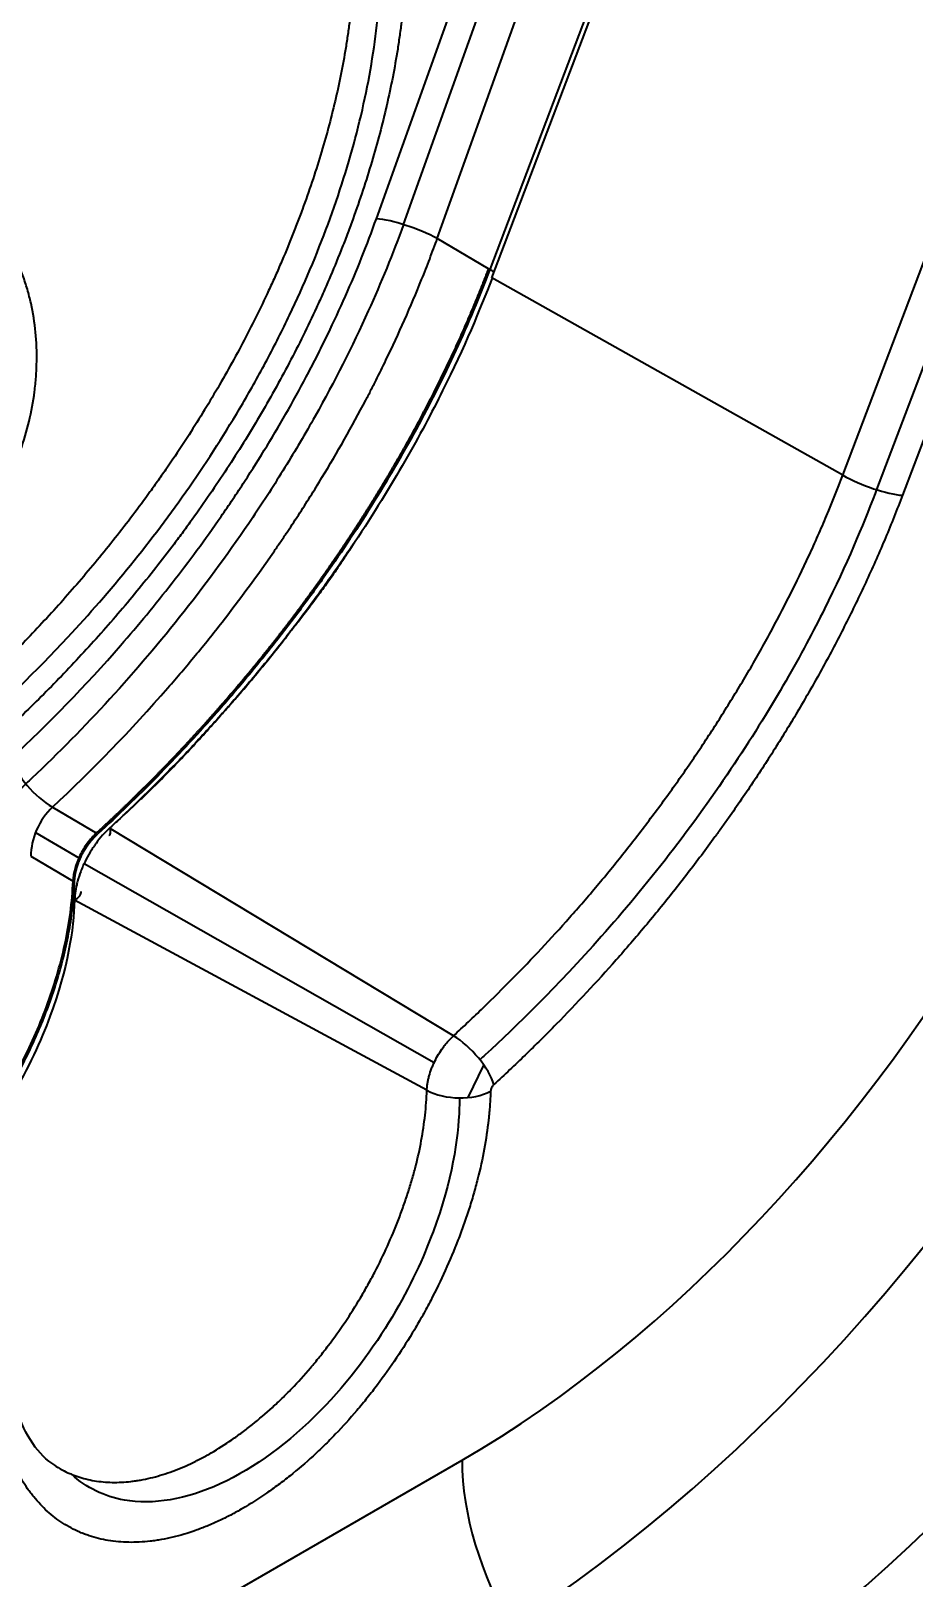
# Model space of a CAD drawing. Header units: millimetres. Extents: x 83 to 1196, y -164 to 735.
# Drawn here: x 1102.51 to 1121.74, y 12.49 to 46.19 of the extents above; entities that cross this region are included whole.
import ezdxf

# ---------------------------------------------------------------- set-up
doc = ezdxf.new("R2010")
doc.units = ezdxf.units.MM
doc.layers.add('1', color=7, linetype='Continuous', true_color=0xffffff)

msp = doc.modelspace()

# ---------------------------------------------------------------- linework, layer by layer
at = {"layer": '1', "color": 7, "linetype": 'Continuous', "lineweight": 35}
for p, q in [((1111.361, 41.672), (1115.303, 52.687)), ((1110.623, 41.974), (1114.228, 52.046)), ((1116.626, 51.86), (1112.504, 40.995)), ((1112.552, 40.811), (1116.673, 51.676)), ((1110.035, 42.102), (1113.201, 50.948)), ((1120.192, 36.514), (1124.314, 47.38)), ((1125.047, 47.062), (1120.927, 36.201)), ((1125.608, 46.931), (1121.491, 36.077)), ((1112.474, 41.014), (1111.361, 41.672)), ((1112.504, 40.995), (1112.473, 41.014)), ((1120.192, 36.514), (1112.552, 40.811)), ((1102.978, 29.285), (1103.952, 28.709)), ((1102.613, 28.735), (1103.555, 28.178)), ((1111.713, 24.304), (1104.225, 28.829)), ((1102.511, 28.215), (1103.427, 27.672)), ((1103.67, 28.059), (1111.293, 23.72)), ((1103.427, 27.672), (1103.46, 27.652)), ((1111.134, 23.116), (1103.461, 27.261)), ((1112.03, 22.958), (1112.377, 23.664)), ((1082.343, -2.004), (1111.9, 15.06))]:
    msp.add_line(p, q, dxfattribs=at)
for centre, major_axis, ratio, start_param, end_param in [((1111.762, 34.386), (14.514, 25.111), 0.577596, 3.928771, 5.496875), ((1115.64, 32.245), (14.419, 25.164), 0.572533, 3.925501, 5.495871), ((1111.893, 34.408), (11.861, 20.522), 0.577596, 3.927739, 5.498109), ((1110.745, 41.713), (-0.946, 0.339), 0.208013, 4.080761, 5.632778), ((1120.784, 36.485), (0.935, -0.355), 0.221147, 4.113747, 5.649637), ((1102.786, 29.952), (-0.684, 0.736), 0.395243, 0.700715, 2.234674), ((1103.223, 28.587), (0.45, 0.901), 0.613214, 1.033718, 2.274726), ((1111.887, 23.65), (0.676, -0.737), 0.391053, 0.678086, 2.213976), ((1111.815, 23.502), (0.999, -0.037), 0.551335, 3.982997, 5.518886), ((1115.647, 12.896), (2.65, -4.59), 0.57735, 3.926991, 5.48557)]:
    msp.add_ellipse(centre, major_axis=major_axis, ratio=ratio, start_param=start_param, end_param=end_param, dxfattribs=at)
for points, knots in [([(1109.557, 48.083), (1109.558, 47.721), (1109.542, 47.352), (1109.494, 46.788), (1109.475, 46.598), (1109.439, 46.311), (1109.426, 46.215), (1109.398, 46.022), (1109.383, 45.925), (1109.304, 45.441), (1109.226, 45.052), (1109.043, 44.272), (1108.832, 43.49), (1108.568, 42.702), (1108.386, 42.209), (1108.349, 42.11), (1108.274, 41.912), (1108.235, 41.813), (1108.117, 41.517), (1108.035, 41.32), (1107.908, 41.026), (1107.865, 40.928), (1107.777, 40.732), (1107.733, 40.634), (1107.598, 40.343), (1107.505, 40.15), (1107.221, 39.576), (1107.022, 39.2), (1106.607, 38.458), (1106.391, 38.093), (1105.943, 37.373), (1105.71, 37.019), (1105.409, 36.583), (1105.319, 36.452), (1105.226, 36.323), (1105.165, 36.236), (1105.134, 36.193), (1104.979, 35.979), (1104.854, 35.809), (1104.474, 35.308), (1104.217, 34.982), (1103.694, 34.348), (1103.428, 34.039), (1102.889, 33.437), (1102.615, 33.143), (1102.061, 32.571), (1101.499, 32.013), (1100.922, 31.484), (1100.63, 31.227)], [0, 0, 0, 0, 0.0625, 0.0625, 0.09375, 0.09375, 0.109375, 0.109375, 0.125, 0.125, 0.1875, 0.1875, 0.25, 0.3125, 0.3125, 0.328125, 0.328125, 0.34375, 0.34375, 0.375, 0.375, 0.390625, 0.390625, 0.40625, 0.40625, 0.4375, 0.4375, 0.5, 0.5, 0.5625, 0.5625, 0.625, 0.625, 0.640625, 0.648437, 0.648437, 0.65625, 0.65625, 0.6875, 0.6875, 0.75, 0.75, 0.8125, 0.8125, 0.875, 0.875, 0.9375, 1, 1, 1, 1]), ([(1101.171, 30.898), (1101.906, 31.546), (1102.622, 32.242), (1103.779, 33.486), (1104.233, 34.006), (1105.118, 35.098), (1105.552, 35.674), (1106.371, 36.852), (1106.759, 37.457), (1107.306, 38.391), (1107.483, 38.707), (1107.823, 39.348), (1107.988, 39.675), (1108.458, 40.661), (1108.736, 41.321), (1109.225, 42.645), (1109.434, 43.309), (1109.693, 44.309), (1109.77, 44.645), (1109.901, 45.308), (1109.956, 45.635), (1110.086, 46.602), (1110.129, 47.227), (1110.124, 47.873), (1110.124, 47.916), (1110.123, 47.958)], [0, 0, 0, 0, 0.156801, 0.156801, 0.261284, 0.261284, 0.365768, 0.365768, 0.470251, 0.470251, 0.522492, 0.522492, 0.574734, 0.574734, 0.679217, 0.679217, 0.7837, 0.7837, 0.835942, 0.835942, 0.888183, 0.888183, 0.992666, 0.992666, 1, 1, 1, 1]), ([(1110.686, 48.087), (1110.686, 47.707), (1110.669, 47.32), (1110.619, 46.729), (1110.598, 46.53), (1110.56, 46.229), (1110.547, 46.128), (1110.525, 45.976), (1110.517, 45.925), (1110.502, 45.824), (1110.494, 45.773), (1110.419, 45.316), (1110.337, 44.908), (1110.146, 44.089), (1109.925, 43.268), (1109.649, 42.442), (1109.46, 41.923), (1109.421, 41.82), (1109.342, 41.612), (1109.302, 41.508), (1109.178, 41.197), (1109.093, 40.99), (1108.96, 40.681), (1108.893, 40.527), (1108.824, 40.373), (1108.777, 40.27), (1108.754, 40.219), (1108.636, 39.963), (1108.539, 39.76), (1108.242, 39.156), (1108.033, 38.76), (1107.599, 37.98), (1107.373, 37.595), (1106.903, 36.838), (1106.659, 36.466), (1106.281, 35.915), (1106.153, 35.732), (1105.991, 35.506), (1105.958, 35.461), (1105.893, 35.371), (1105.794, 35.237), (1105.695, 35.104), (1105.364, 34.663), (1105.093, 34.32), (1104.544, 33.652), (1104.265, 33.327), (1103.698, 32.693), (1103.411, 32.384), (1102.829, 31.782), (1102.238, 31.195), (1101.632, 30.639), (1101.325, 30.368)], [0, 0, 0, 0, 0.0625, 0.0625, 0.09375, 0.09375, 0.109375, 0.109375, 0.117187, 0.117187, 0.125, 0.125, 0.1875, 0.1875, 0.25, 0.3125, 0.3125, 0.328125, 0.328125, 0.34375, 0.34375, 0.375, 0.375, 0.390625, 0.398437, 0.398437, 0.40625, 0.40625, 0.4375, 0.4375, 0.5, 0.5, 0.5625, 0.5625, 0.625, 0.625, 0.65625, 0.65625, 0.664062, 0.664062, 0.671875, 0.6875, 0.6875, 0.75, 0.75, 0.8125, 0.8125, 0.875, 0.875, 0.9375, 1, 1, 1, 1]), ([(1099.719, 33.967), (1099.924, 34.088), (1100.119, 34.218), (1100.49, 34.499), (1100.666, 34.65), (1100.874, 34.851), (1100.916, 34.892), (1100.996, 34.975), (1101.115, 35.1), (1101.227, 35.229), (1101.441, 35.492), (1101.573, 35.673), (1101.813, 36.049), (1101.922, 36.242), (1102.07, 36.542), (1102.116, 36.644), (1102.182, 36.798), (1102.203, 36.85), (1102.243, 36.953), (1102.263, 37.005), (1102.356, 37.266), (1102.419, 37.476), (1102.521, 37.901), (1102.561, 38.116), (1102.602, 38.44), (1102.613, 38.549), (1102.625, 38.712), (1102.629, 38.767), (1102.634, 38.876), (1102.635, 38.93), (1102.64, 39.201), (1102.632, 39.415), (1102.591, 39.84), (1102.558, 40.05), (1102.489, 40.36), (1102.463, 40.463), (1102.418, 40.615), (1102.402, 40.666), (1102.369, 40.766), (1102.352, 40.816), (1102.261, 41.061), (1102.175, 41.249), (1102.025, 41.515), (1101.971, 41.602), (1101.856, 41.769), (1101.795, 41.85), (1101.713, 41.948), (1101.697, 41.967), (1101.663, 42.005), (1101.612, 42.061), (1101.559, 42.115), (1101.451, 42.22), (1101.301, 42.351), (1101.138, 42.464), (1101.011, 42.541), (1100.967, 42.566), (1100.879, 42.613), (1100.834, 42.636), (1100.608, 42.74), (1100.42, 42.802), (1100.126, 42.866), (1100.026, 42.883), (1099.899, 42.898), (1099.873, 42.9), (1099.822, 42.905), (1099.745, 42.911), (1099.667, 42.915), (1099.409, 42.921), (1099.201, 42.908), (1098.885, 42.867), (1098.779, 42.849), (1098.619, 42.818), (1098.565, 42.806), (1098.458, 42.782), (1098.405, 42.769), (1098.138, 42.7), (1097.927, 42.633), (1097.506, 42.478), (1097.297, 42.391), (1096.881, 42.199), (1096.673, 42.094), (1096.414, 41.951), (1096.362, 41.922), (1096.26, 41.863), (1096.106, 41.774), (1095.955, 41.681), (1095.656, 41.491), (1095.459, 41.358), (1095.074, 41.079), (1094.885, 40.934), (1094.653, 40.744), (1094.607, 40.706), (1094.516, 40.629), (1094.381, 40.513), (1094.249, 40.394), (1093.991, 40.155), (1093.826, 39.992), (1093.59, 39.74), (1093.513, 39.655), (1093.4, 39.526), (1093.363, 39.483), (1093.29, 39.396), (1093.254, 39.352), (1093.078, 39.134), (1092.947, 38.958), (1092.709, 38.602), (1092.6, 38.422), (1092.479, 38.195), (1092.456, 38.15), (1092.411, 38.059), (1092.389, 38.013), (1092.326, 37.876), (1092.287, 37.784), (1092.252, 37.693)], [0, 0, 0, 0, 0.03125, 0.03125, 0.0625, 0.0625, 0.070312, 0.070312, 0.078125, 0.09375, 0.09375, 0.125, 0.125, 0.15625, 0.15625, 0.171875, 0.171875, 0.179687, 0.179687, 0.1875, 0.1875, 0.21875, 0.21875, 0.25, 0.25, 0.265625, 0.265625, 0.273437, 0.273437, 0.28125, 0.28125, 0.3125, 0.3125, 0.34375, 0.34375, 0.359375, 0.359375, 0.367187, 0.367187, 0.375, 0.375, 0.40625, 0.40625, 0.421875, 0.421875, 0.4375, 0.4375, 0.441406, 0.441406, 0.445312, 0.453125, 0.453125, 0.46875, 0.484375, 0.484375, 0.492187, 0.492187, 0.5, 0.5, 0.53125, 0.53125, 0.546875, 0.546875, 0.550781, 0.550781, 0.554687, 0.5625, 0.5625, 0.59375, 0.59375, 0.609375, 0.609375, 0.617187, 0.617187, 0.625, 0.625, 0.65625, 0.65625, 0.6875, 0.6875, 0.71875, 0.71875, 0.726562, 0.726562, 0.734375, 0.75, 0.75, 0.78125, 0.78125, 0.8125, 0.8125, 0.820312, 0.820312, 0.828125, 0.84375, 0.84375, 0.875, 0.875, 0.890625, 0.890625, 0.898437, 0.898437, 0.90625, 0.90625, 0.9375, 0.9375, 0.96875, 0.96875, 0.976562, 0.976562, 0.984375, 0.984375, 1, 1, 1, 1]), ([(1102.076, 30.34), (1102.904, 31.109), (1103.7, 31.93), (1104.656, 33.027), (1104.845, 33.25), (1105.218, 33.703), (1105.403, 33.933), (1105.951, 34.635), (1106.307, 35.118), (1106.696, 35.681), (1106.74, 35.744), (1106.826, 35.87), (1106.868, 35.933), (1106.996, 36.123), (1107.08, 36.251), (1107.331, 36.635), (1107.494, 36.894), (1107.971, 37.679), (1108.274, 38.213), (1108.632, 38.894), (1108.702, 39.032), (1108.841, 39.306), (1108.909, 39.444), (1109.109, 39.858), (1109.365, 40.412), (1109.719, 41.252), (1109.933, 41.818), (1110.035, 42.102)], [0, 0, 0, 0, 0.25, 0.25, 0.3125, 0.3125, 0.375, 0.375, 0.5, 0.5, 0.515625, 0.515625, 0.53125, 0.53125, 0.5625, 0.5625, 0.625, 0.625, 0.75, 0.75, 0.78125, 0.78125, 0.8125, 0.8125, 0.875, 0.9375, 1, 1, 1, 1]), ([(1110.623, 41.974), (1110.393, 41.339), (1110.137, 40.712), (1109.508, 39.316), (1109.121, 38.551), (1108.488, 37.422), (1108.267, 37.047), (1107.814, 36.312), (1107.581, 35.951), (1106.866, 34.887), (1106.367, 34.204), (1105.327, 32.885), (1104.783, 32.246), (1103.674, 31.034), (1103.108, 30.46), (1102.455, 29.841), (1102.377, 29.768), (1102.299, 29.695)], [0, 0, 0, 0, 0.134389, 0.134389, 0.302957, 0.302957, 0.387241, 0.387241, 0.471525, 0.471525, 0.640093, 0.640093, 0.80866, 0.80866, 0.977228, 0.977228, 1, 1, 1, 1]), ([(1102.978, 29.285), (1103.85, 30.094), (1104.689, 30.958), (1105.695, 32.114), (1105.893, 32.349), (1106.287, 32.826), (1106.481, 33.069), (1107.058, 33.808), (1107.433, 34.317), (1107.843, 34.91), (1107.888, 34.976), (1107.979, 35.109), (1108.024, 35.176), (1108.158, 35.376), (1108.247, 35.511), (1108.51, 35.916), (1108.681, 36.188), (1109.184, 37.014), (1109.503, 37.576), (1109.842, 38.222), (1109.879, 38.294), (1109.953, 38.438), (1110.064, 38.655), (1110.171, 38.872), (1110.382, 39.308), (1110.652, 39.892), (1110.901, 40.482), (1111.08, 40.927), (1111.138, 41.075), (1111.252, 41.373), (1111.307, 41.523), (1111.361, 41.672)], [0, 0, 0, 0, 0.25, 0.25, 0.3125, 0.3125, 0.375, 0.375, 0.5, 0.5, 0.515625, 0.515625, 0.53125, 0.53125, 0.5625, 0.5625, 0.625, 0.625, 0.75, 0.75, 0.765625, 0.765625, 0.78125, 0.8125, 0.8125, 0.875, 0.9375, 0.9375, 0.96875, 0.96875, 1, 1, 1, 1]), ([(1112.473, 41.014), (1112.465, 40.993), (1112.45, 40.953), (1112.426, 40.892), (1112.403, 40.831), (1112.379, 40.77), (1112.355, 40.709), (1112.331, 40.648), (1112.307, 40.587), (1112.282, 40.526), (1112.258, 40.466), (1112.233, 40.405), (1112.208, 40.344), (1112.183, 40.283), (1112.158, 40.222), (1112.133, 40.162), (1112.107, 40.101), (1112.081, 40.04), (1112.055, 39.979), (1112.029, 39.919), (1112.003, 39.858), (1111.977, 39.798), (1111.95, 39.737), (1111.924, 39.677), (1111.897, 39.616), (1111.87, 39.556), (1111.843, 39.495), (1111.816, 39.435), (1111.788, 39.375), (1111.761, 39.314), (1111.733, 39.254), (1111.705, 39.194), (1111.677, 39.134), (1111.649, 39.074), (1111.62, 39.014), (1111.592, 38.954), (1111.563, 38.894), (1111.535, 38.834), (1111.506, 38.774), (1111.477, 38.714), (1111.448, 38.655), (1111.418, 38.595), (1111.389, 38.535), (1111.359, 38.476), (1111.33, 38.416), (1111.3, 38.357), (1111.27, 38.298), (1111.24, 38.238), (1111.209, 38.179), (1111.179, 38.12), (1111.149, 38.061), (1111.118, 38.002), (1111.087, 37.943), (1111.056, 37.885), (1111.025, 37.826), (1110.994, 37.767), (1110.963, 37.709), (1110.932, 37.65), (1110.9, 37.592), (1110.868, 37.533), (1110.837, 37.475), (1110.805, 37.417), (1110.773, 37.359), (1110.741, 37.301), (1110.708, 37.243), (1110.676, 37.185), (1110.644, 37.127), (1110.611, 37.069), (1110.578, 37.012), (1110.545, 36.954), (1110.513, 36.897), (1110.479, 36.839), (1110.446, 36.782), (1110.413, 36.725), (1110.38, 36.668), (1110.346, 36.61), (1110.313, 36.554), (1110.279, 36.497), (1110.245, 36.44), (1110.211, 36.383), (1110.177, 36.326), (1110.143, 36.27), (1110.109, 36.213), (1110.074, 36.157), (1110.04, 36.101), (1110.005, 36.045), (1109.971, 35.989), (1109.936, 35.933), (1109.901, 35.877), (1109.866, 35.821), (1109.831, 35.765), (1109.796, 35.709), (1109.76, 35.654), (1109.725, 35.598), (1109.69, 35.543), (1109.654, 35.488), (1109.618, 35.433), (1109.583, 35.378), (1109.547, 35.323), (1109.511, 35.268), (1109.475, 35.213), (1109.439, 35.158), (1109.403, 35.104), (1109.366, 35.049), (1109.33, 34.995), (1109.294, 34.941), (1109.257, 34.886), (1109.221, 34.832), (1109.184, 34.778), (1109.147, 34.725), (1109.11, 34.671), (1109.073, 34.617), (1109.036, 34.564), (1108.999, 34.51), (1108.962, 34.457), (1108.925, 34.403), (1108.888, 34.35), (1108.85, 34.297), (1108.813, 34.244), (1108.775, 34.191), (1108.737, 34.139), (1108.7, 34.086), (1108.662, 34.034), (1108.624, 33.981), (1108.586, 33.929), (1108.548, 33.876), (1108.51, 33.824), (1108.472, 33.772), (1108.433, 33.72), (1108.395, 33.669), (1108.357, 33.617), (1108.318, 33.565), (1108.28, 33.514), (1108.241, 33.462), (1108.202, 33.411), (1108.164, 33.36), (1108.125, 33.309), (1108.086, 33.258), (1108.047, 33.207), (1108.008, 33.156), (1107.969, 33.105), (1107.929, 33.055), (1107.89, 33.004), (1107.851, 32.954), (1107.811, 32.903), (1107.772, 32.853), (1107.732, 32.803), (1107.693, 32.753), (1107.653, 32.703), (1107.613, 32.654), (1107.574, 32.604), (1107.534, 32.554), (1107.494, 32.505), (1107.454, 32.456), (1107.414, 32.406), (1107.373, 32.357), (1107.333, 32.308), (1107.293, 32.259), (1107.253, 32.21), (1107.212, 32.162), (1107.172, 32.113), (1107.131, 32.064), (1107.091, 32.016), (1107.05, 31.968), (1107.009, 31.919), (1106.969, 31.871), (1106.928, 31.823), (1106.887, 31.775), (1106.846, 31.728), (1106.805, 31.68), (1106.764, 31.632), (1106.723, 31.585), (1106.682, 31.537), (1106.64, 31.49), (1106.599, 31.443), (1106.558, 31.396), (1106.516, 31.349), (1106.475, 31.302), (1106.433, 31.255), (1106.392, 31.208), (1106.35, 31.162), (1106.309, 31.115), (1106.267, 31.069), (1106.225, 31.023), (1106.183, 30.977), (1106.141, 30.931), (1106.099, 30.885), (1106.057, 30.839), (1106.015, 30.793), (1105.973, 30.747), (1105.931, 30.702), (1105.889, 30.656), (1105.847, 30.611), (1105.804, 30.566), (1105.762, 30.521), (1105.72, 30.476), (1105.677, 30.431), (1105.634, 30.386), (1105.592, 30.341), (1105.549, 30.297), (1105.507, 30.252), (1105.464, 30.208), (1105.421, 30.164), (1105.378, 30.119), (1105.335, 30.075), (1105.292, 30.031), (1105.249, 29.987), (1105.206, 29.944), (1105.163, 29.9), (1105.12, 29.856), (1105.077, 29.813), (1105.034, 29.77), (1104.99, 29.726), (1104.947, 29.683), (1104.904, 29.64), (1104.86, 29.597), (1104.817, 29.554), (1104.773, 29.511), (1104.73, 29.469), (1104.686, 29.426), (1104.642, 29.384), (1104.598, 29.341), (1104.555, 29.299), (1104.511, 29.257), (1104.467, 29.215), (1104.423, 29.173), (1104.379, 29.131), (1104.335, 29.09), (1104.291, 29.048), (1104.247, 29.006), (1104.203, 28.965), (1104.158, 28.924), (1104.114, 28.882), (1104.07, 28.841), (1104.026, 28.8), (1103.981, 28.759), (1103.952, 28.732), (1103.937, 28.719)], [0, 0, 0, 0, 0.004326, 0.008652, 0.012979, 0.017306, 0.021634, 0.025962, 0.03029, 0.034618, 0.038947, 0.043276, 0.047605, 0.051934, 0.056264, 0.060594, 0.064923, 0.069253, 0.073583, 0.077913, 0.082242, 0.086572, 0.090902, 0.095231, 0.09956, 0.103889, 0.108218, 0.112546, 0.116874, 0.121202, 0.125529, 0.129855, 0.134181, 0.138507, 0.142832, 0.147156, 0.15148, 0.155802, 0.160124, 0.164445, 0.168766, 0.173085, 0.177403, 0.18172, 0.186036, 0.190351, 0.194664, 0.198976, 0.203287, 0.207597, 0.211906, 0.216213, 0.220519, 0.224824, 0.229128, 0.233431, 0.237732, 0.242033, 0.246332, 0.25063, 0.254927, 0.259223, 0.263518, 0.267812, 0.272105, 0.276397, 0.280688, 0.284978, 0.289267, 0.293555, 0.297842, 0.302128, 0.306413, 0.310697, 0.31498, 0.319262, 0.323543, 0.327823, 0.332102, 0.33638, 0.340657, 0.344933, 0.349208, 0.353482, 0.357755, 0.362027, 0.366298, 0.370568, 0.374837, 0.379105, 0.383372, 0.387638, 0.391903, 0.396166, 0.400429, 0.40469, 0.408951, 0.41321, 0.417468, 0.421725, 0.42598, 0.430235, 0.434488, 0.43874, 0.442991, 0.44724, 0.451489, 0.455735, 0.459981, 0.464225, 0.468468, 0.47271, 0.476951, 0.481191, 0.485429, 0.489666, 0.493903, 0.498138, 0.502372, 0.506605, 0.510838, 0.515069, 0.5193, 0.523529, 0.527758, 0.531986, 0.536213, 0.540439, 0.544664, 0.548889, 0.553113, 0.557336, 0.561559, 0.565781, 0.570002, 0.574222, 0.578442, 0.582662, 0.58688, 0.591099, 0.595316, 0.599533, 0.60375, 0.607966, 0.612182, 0.616397, 0.620612, 0.624826, 0.62904, 0.633254, 0.637467, 0.64168, 0.645892, 0.650104, 0.654316, 0.658527, 0.662739, 0.666949, 0.67116, 0.67537, 0.67958, 0.68379, 0.687999, 0.692209, 0.696418, 0.700626, 0.704835, 0.709043, 0.713251, 0.717459, 0.721667, 0.725875, 0.730082, 0.734289, 0.738496, 0.742703, 0.74691, 0.751117, 0.755324, 0.759531, 0.763738, 0.767945, 0.772152, 0.776359, 0.780566, 0.784773, 0.788981, 0.793189, 0.797397, 0.801605, 0.805813, 0.810022, 0.81423, 0.81844, 0.822649, 0.826859, 0.831069, 0.83528, 0.839491, 0.843702, 0.847914, 0.852127, 0.85634, 0.860553, 0.864767, 0.868982, 0.873197, 0.877412, 0.881629, 0.885845, 0.890063, 0.894281, 0.8985, 0.90272, 0.90694, 0.911161, 0.915383, 0.919605, 0.923828, 0.928053, 0.932277, 0.936503, 0.94073, 0.944957, 0.949186, 0.953415, 0.957645, 0.961876, 0.966108, 0.970341, 0.974575, 0.97881, 0.983046, 0.987283, 0.991521, 0.99576, 1, 1, 1, 1]), ([(1112.504, 40.995), (1112.393, 40.7), (1112.275, 40.406), (1112.028, 39.82), (1111.899, 39.528), (1111.496, 38.655), (1111.207, 38.08), (1110.591, 36.946), (1110.264, 36.389), (1109.581, 35.298), (1109.225, 34.764), (1108.671, 33.983), (1108.483, 33.726), (1108.102, 33.218), (1107.909, 32.968), (1107.517, 32.476), (1107.318, 32.233), (1106.917, 31.755), (1106.714, 31.52), (1106.099, 30.826), (1105.681, 30.378), (1104.832, 29.515), (1104.401, 29.1), (1103.966, 28.701)], [0, 0, 0, 0, 0.0625, 0.0625, 0.125, 0.125, 0.25, 0.25, 0.375, 0.375, 0.5, 0.5, 0.5625, 0.5625, 0.625, 0.625, 0.6875, 0.6875, 0.75, 0.75, 0.875, 0.875, 1, 1, 1, 1]), ([(1112.553, 40.81), (1112.292, 40.123), (1111.952, 39.311), (1111.002, 37.403), (1110.398, 36.314), (1109.557, 35.05), (1109.557, 35.05), (1109.557, 35.05)], [0, 0, 0, 0, 0.499999, 0.499999, 0.999997, 0.999997, 1, 1, 1, 1]), ([(1112.6, 40.932), (1112.591, 40.939), (1112.582, 40.946), (1112.552, 40.967), (1112.529, 40.981), (1112.504, 40.995)], [0, 0, 0, 0, 0.346242, 0.346242, 1, 1, 1, 1]), ([(1111.713, 24.304), (1111.822, 24.404), (1111.931, 24.505), (1112.147, 24.709), (1112.255, 24.812), (1112.577, 25.123), (1112.79, 25.334), (1113.422, 25.977), (1113.836, 26.42), (1114.444, 27.107), (1114.645, 27.339), (1115.042, 27.812), (1115.238, 28.052), (1115.529, 28.418), (1115.626, 28.541), (1115.818, 28.789), (1115.913, 28.914), (1116.197, 29.293), (1116.385, 29.549), (1116.662, 29.94), (1116.753, 30.071), (1116.934, 30.334), (1117.024, 30.466), (1117.201, 30.732), (1117.288, 30.865), (1117.461, 31.132), (1117.547, 31.267), (1117.8, 31.671), (1117.965, 31.944), (1118.287, 32.493), (1118.443, 32.77), (1118.747, 33.329), (1118.894, 33.612), (1119.181, 34.181), (1119.32, 34.468), (1119.521, 34.903), (1119.587, 35.049), (1119.716, 35.341), (1119.779, 35.487), (1119.963, 35.926), (1120.081, 36.22), (1120.192, 36.514)], [0, 0, 0, 0, 0.03125, 0.03125, 0.0625, 0.0625, 0.125, 0.125, 0.25, 0.25, 0.3125, 0.3125, 0.375, 0.375, 0.40625, 0.40625, 0.4375, 0.4375, 0.5, 0.5, 0.53125, 0.53125, 0.5625, 0.5625, 0.59375, 0.59375, 0.625, 0.625, 0.6875, 0.6875, 0.75, 0.75, 0.8125, 0.8125, 0.875, 0.875, 0.90625, 0.90625, 0.9375, 0.9375, 1, 1, 1, 1]), ([(1120.927, 36.201), (1120.916, 36.174), (1120.906, 36.146), (1120.628, 35.414), (1120.28, 34.582), (1119.307, 32.627), (1118.688, 31.513), (1117.401, 29.578), (1116.911, 28.894), (1115.917, 27.608), (1115.415, 27.007), (1113.969, 25.375), (1113.078, 24.507), (1112.364, 23.852), (1112.326, 23.818), (1112.288, 23.783)], [0, 0, 0, 0, 0.009507, 0.009507, 0.253708, 0.253708, 0.497909, 0.497909, 0.62001, 0.62001, 0.74211, 0.74211, 0.986311, 0.986311, 1, 1, 1, 1]), ([(1121.491, 36.077), (1121.374, 35.768), (1121.251, 35.46), (1121.058, 35), (1120.992, 34.847), (1120.857, 34.541), (1120.788, 34.388), (1120.577, 33.931), (1120.432, 33.63), (1120.132, 33.032), (1119.978, 32.736), (1119.66, 32.149), (1119.496, 31.858), (1119.16, 31.282), (1118.988, 30.996), (1118.634, 30.43), (1118.453, 30.149), (1118.083, 29.592), (1117.893, 29.316), (1117.652, 28.974), (1117.603, 28.906), (1117.506, 28.77), (1117.457, 28.702), (1117.31, 28.5), (1117.112, 28.232), (1116.913, 27.969), (1116.711, 27.708), (1116.61, 27.578), (1116.304, 27.193), (1116.098, 26.94), (1115.681, 26.442), (1115.47, 26.197), (1114.831, 25.473), (1114.395, 25.006), (1113.839, 24.44), (1113.728, 24.327), (1113.503, 24.105), (1113.39, 23.994), (1113.051, 23.666), (1112.823, 23.452), (1112.594, 23.242)], [0, 0, 0, 0, 0.0625, 0.0625, 0.09375, 0.09375, 0.125, 0.125, 0.1875, 0.1875, 0.25, 0.25, 0.3125, 0.3125, 0.375, 0.375, 0.4375, 0.4375, 0.5, 0.5, 0.515625, 0.515625, 0.53125, 0.53125, 0.5625, 0.59375, 0.59375, 0.625, 0.625, 0.6875, 0.6875, 0.75, 0.75, 0.875, 0.875, 0.90625, 0.90625, 0.9375, 0.9375, 1, 1, 1, 1]), ([(1109.556, 35.051), (1109.458, 34.903), (1109.359, 34.757), (1109.159, 34.466), (1109.058, 34.322), (1108.854, 34.035), (1108.75, 33.893), (1108.542, 33.61), (1108.437, 33.47), (1108.12, 33.053), (1107.905, 32.779), (1107.578, 32.376), (1107.468, 32.242), (1107.246, 31.977), (1107.135, 31.846), (1106.799, 31.456), (1106.572, 31.201), (1106.228, 30.825), (1106.113, 30.701), (1105.881, 30.455), (1105.765, 30.333), (1105.415, 29.973), (1105.18, 29.737), (1104.705, 29.276), (1104.466, 29.05), (1104.225, 28.829)], [0, 0, 0, 0, 0.0625, 0.0625, 0.125, 0.125, 0.1875, 0.1875, 0.25, 0.25, 0.375, 0.375, 0.4375, 0.4375, 0.5, 0.5, 0.625, 0.625, 0.6875, 0.6875, 0.75, 0.75, 0.875, 0.875, 1, 1, 1, 1]), ([(1104.226, 28.829), (1104.286, 28.884), (1104.347, 28.94), (1104.469, 29.051), (1104.53, 29.107), (1104.651, 29.22), (1104.712, 29.276), (1104.832, 29.39), (1104.892, 29.447), (1105.072, 29.62), (1105.191, 29.736), (1105.428, 29.97), (1105.545, 30.089), (1105.777, 30.33), (1105.892, 30.452), (1106.119, 30.698), (1106.233, 30.822), (1106.458, 31.073), (1106.571, 31.199), (1106.739, 31.39), (1106.796, 31.454), (1106.908, 31.582), (1106.964, 31.646), (1107.132, 31.84), (1107.243, 31.97), (1107.464, 32.234), (1107.573, 32.367), (1107.79, 32.636), (1107.899, 32.772), (1108.06, 32.977), (1108.113, 33.046), (1108.22, 33.184), (1108.274, 33.253), (1108.436, 33.461), (1108.543, 33.601), (1108.703, 33.812), (1108.756, 33.883), (1108.862, 34.026), (1108.966, 34.169), (1109.068, 34.313), (1109.168, 34.459), (1109.218, 34.532), (1109.315, 34.68), (1109.363, 34.754), (1109.46, 34.902), (1109.508, 34.976), (1109.557, 35.05)], [0, 0, 0, 0, 0.03125, 0.03125, 0.0625, 0.0625, 0.09375, 0.09375, 0.125, 0.125, 0.1875, 0.1875, 0.25, 0.25, 0.3125, 0.3125, 0.375, 0.375, 0.4375, 0.4375, 0.46875, 0.46875, 0.5, 0.5, 0.5625, 0.5625, 0.625, 0.625, 0.6875, 0.6875, 0.71875, 0.71875, 0.75, 0.75, 0.8125, 0.8125, 0.84375, 0.84375, 0.875, 0.90625, 0.90625, 0.9375, 0.9375, 0.96875, 0.96875, 1, 1, 1, 1]), ([(1103.937, 28.719), (1103.866, 28.654), (1103.799, 28.578), (1103.678, 28.412), (1103.624, 28.322), (1103.533, 28.136), (1103.496, 28.04), (1103.445, 27.851), (1103.43, 27.759), (1103.427, 27.672)], [0, 0, 0, 0, 0.25, 0.25, 0.5, 0.5, 0.75, 0.75, 1, 1, 1, 1]), ([(1103.46, 27.652), (1103.46, 27.66), (1103.461, 27.675), (1103.463, 27.698), (1103.465, 27.722), (1103.467, 27.745), (1103.47, 27.768), (1103.473, 27.791), (1103.477, 27.814), (1103.482, 27.838), (1103.486, 27.861), (1103.492, 27.884), (1103.497, 27.907), (1103.503, 27.929), (1103.509, 27.952), (1103.516, 27.975), (1103.523, 27.997), (1103.53, 28.019), (1103.538, 28.041), (1103.545, 28.063), (1103.554, 28.085), (1103.562, 28.106), (1103.571, 28.127), (1103.58, 28.148), (1103.589, 28.169), (1103.598, 28.189), (1103.608, 28.21), (1103.617, 28.23), (1103.627, 28.249), (1103.637, 28.269), (1103.648, 28.288), (1103.658, 28.306), (1103.669, 28.325), (1103.679, 28.343), (1103.69, 28.361), (1103.701, 28.378), (1103.712, 28.395), (1103.723, 28.412), (1103.734, 28.429), (1103.745, 28.445), (1103.756, 28.461), (1103.767, 28.476), (1103.778, 28.492), (1103.79, 28.507), (1103.801, 28.521), (1103.812, 28.535), (1103.823, 28.549), (1103.835, 28.563), (1103.846, 28.576), (1103.857, 28.589), (1103.868, 28.602), (1103.879, 28.614), (1103.89, 28.626), (1103.901, 28.638), (1103.912, 28.649), (1103.923, 28.66), (1103.934, 28.671), (1103.945, 28.681), (1103.956, 28.691), (1103.963, 28.698), (1103.966, 28.701)], [0, 0, 0, 0, 0.021919, 0.043673, 0.065264, 0.08669, 0.107952, 0.12905, 0.149984, 0.170754, 0.19136, 0.211802, 0.232079, 0.252192, 0.272142, 0.291927, 0.311548, 0.331005, 0.350297, 0.369426, 0.388391, 0.407191, 0.425827, 0.444299, 0.462607, 0.480751, 0.498731, 0.516547, 0.534198, 0.551686, 0.569009, 0.586169, 0.603164, 0.619995, 0.636662, 0.653164, 0.669503, 0.685678, 0.701688, 0.717534, 0.733217, 0.748735, 0.764089, 0.779279, 0.794305, 0.809166, 0.823864, 0.838397, 0.852767, 0.866972, 0.881013, 0.89489, 0.908603, 0.922152, 0.935537, 0.948758, 0.961815, 0.974707, 0.987436, 1, 1, 1, 1]), ([(1104.225, 28.829), (1104.172, 28.78), (1104.12, 28.728), (1104.021, 28.616), (1103.974, 28.557), (1103.917, 28.479), (1103.906, 28.463), (1103.883, 28.431), (1103.851, 28.383), (1103.82, 28.334), (1103.76, 28.234), (1103.723, 28.166), (1103.672, 28.062), (1103.655, 28.026), (1103.624, 27.955), (1103.61, 27.92), (1103.57, 27.814), (1103.547, 27.743), (1103.517, 27.637), (1103.509, 27.602), (1103.493, 27.532), (1103.487, 27.497), (1103.47, 27.394), (1103.463, 27.326), (1103.461, 27.261)], [0, 0, 0, 0, 0.125, 0.125, 0.25, 0.25, 0.28125, 0.28125, 0.3125, 0.375, 0.375, 0.5, 0.5, 0.5625, 0.5625, 0.625, 0.625, 0.75, 0.75, 0.8125, 0.8125, 0.875, 0.875, 1, 1, 1, 1]), ([(1104.225, 28.829), (1104.232, 28.807), (1104.236, 28.785), (1104.24, 28.746), (1104.239, 28.729), (1104.232, 28.698), (1104.227, 28.685), (1104.216, 28.671), (1104.213, 28.667), (1104.209, 28.664)], [0, 0, 0, 0, 0.298954, 0.298954, 0.597908, 0.597908, 0.896863, 0.896863, 1, 1, 1, 1]), ([(1098.919, 19.783), (1098.941, 19.797), (1098.962, 19.811), (1099.102, 19.904), (1099.223, 19.988), (1099.467, 20.172), (1099.591, 20.27), (1099.841, 20.482), (1099.967, 20.595), (1100.221, 20.835), (1100.348, 20.962), (1100.603, 21.232), (1100.73, 21.374), (1100.983, 21.674), (1101.109, 21.831), (1101.358, 22.159), (1101.48, 22.33), (1101.72, 22.687), (1101.837, 22.872), (1102.065, 23.255), (1102.175, 23.452), (1102.386, 23.859), (1102.487, 24.068), (1102.677, 24.495), (1102.766, 24.713), (1102.93, 25.157), (1103.006, 25.382), (1103.14, 25.837), (1103.199, 26.067), (1103.299, 26.528), (1103.339, 26.759), (1103.399, 27.218), (1103.419, 27.447), (1103.427, 27.672)], [0, 0, 0, 0, 0.01202, 0.01202, 0.077886, 0.077886, 0.143751, 0.143751, 0.209616, 0.209616, 0.275482, 0.275482, 0.341347, 0.341347, 0.407212, 0.407212, 0.473078, 0.473078, 0.538943, 0.538943, 0.604808, 0.604808, 0.670673, 0.670673, 0.736539, 0.736539, 0.802404, 0.802404, 0.868269, 0.868269, 0.934135, 0.934135, 1, 1, 1, 1]), ([(1098.953, 19.77), (1099.068, 19.844), (1099.182, 19.922), (1099.48, 20.14), (1099.663, 20.287), (1100.024, 20.6), (1100.201, 20.767), (1100.374, 20.943), (1100.374, 20.943), (1100.374, 20.943), (1100.374, 20.943), (1100.374, 20.943), (1100.374, 20.943), (1100.375, 20.944), (1100.376, 20.945), (1100.378, 20.947), (1100.382, 20.951), (1100.391, 20.96), (1100.408, 20.978), (1100.443, 21.013), (1100.512, 21.086), (1100.572, 21.15), (1100.693, 21.282), (1100.774, 21.374), (1101.02, 21.662), (1101.187, 21.87), (1101.519, 22.321), (1101.684, 22.563), (1102.008, 23.082), (1102.166, 23.357), (1102.468, 23.94), (1102.611, 24.246), (1102.808, 24.725), (1102.933, 25.05), (1103.043, 25.387), (1103.145, 25.727), (1103.192, 25.899), (1103.276, 26.247), (1103.312, 26.422), (1103.375, 26.773), (1103.401, 26.95), (1103.44, 27.302), (1103.454, 27.478), (1103.46, 27.652)], [0, 0, 0, 0, 0.03296, 0.03296, 0.086684, 0.086684, 0.140409, 0.140409, 0.140422, 0.140422, 0.140435, 0.140461, 0.140514, 0.140619, 0.140829, 0.141248, 0.142088, 0.143767, 0.147124, 0.15384, 0.167271, 0.194133, 0.194133, 0.247858, 0.247858, 0.355307, 0.355307, 0.462756, 0.462756, 0.570204, 0.570204, 0.677653, 0.677653, 0.731378, 0.785102, 0.785102, 0.838827, 0.838827, 0.892551, 0.892551, 0.946276, 0.946276, 1, 1, 1, 1]), ([(1103.461, 27.261), (1103.485, 27.274), (1103.507, 27.288), (1103.545, 27.319), (1103.56, 27.336), (1103.585, 27.369), (1103.593, 27.386), (1103.604, 27.418), (1103.607, 27.433), (1103.607, 27.448)], [0, 0, 0, 0, 0.256592, 0.256592, 0.513184, 0.513184, 0.769775, 0.769775, 1, 1, 1, 1]), ([(1102.925, 24.722), (1102.728, 24.191), (1102.46, 23.603), (1102.086, 22.975), (1102.086, 22.975), (1102.086, 22.975)], [0, 0, 0, 0, 0.999981, 0.999981, 1, 1, 1, 1]), ([(1111.134, 23.116), (1111.134, 23.122), (1111.134, 23.129), (1111.135, 23.141), (1111.136, 23.16), (1111.14, 23.204), (1111.149, 23.269), (1111.159, 23.321), (1111.17, 23.375), (1111.177, 23.401), (1111.199, 23.482), (1111.216, 23.535), (1111.247, 23.615), (1111.258, 23.642), (1111.281, 23.695), (1111.293, 23.722), (1111.332, 23.801), (1111.388, 23.905), (1111.453, 24.002), (1111.496, 24.062), (1111.505, 24.073), (1111.522, 24.096), (1111.549, 24.131), (1111.577, 24.163), (1111.633, 24.227), (1111.672, 24.267), (1111.713, 24.304)], [0, 0, 0, 0, 0.015625, 0.015625, 0.03125, 0.0625, 0.125, 0.1875, 0.1875, 0.25, 0.25, 0.375, 0.375, 0.4375, 0.4375, 0.5, 0.5, 0.625, 0.75, 0.75, 0.78125, 0.78125, 0.8125, 0.875, 0.875, 1, 1, 1, 1]), ([(1112.522, 23.094), (1112.52, 23.043), (1112.518, 22.991), (1112.512, 22.888), (1112.502, 22.733), (1112.488, 22.577), (1112.453, 22.262), (1112.422, 22.05), (1112.343, 21.62), (1112.295, 21.403), (1112.211, 21.073), (1112.181, 20.963), (1112.133, 20.796), (1112.116, 20.74), (1112.082, 20.628), (1112.03, 20.461), (1111.973, 20.294), (1111.895, 20.072), (1111.772, 19.74), (1111.634, 19.411), (1111.436, 18.974), (1111.304, 18.702), (1111.161, 18.432), (1111.103, 18.324), (1111.073, 18.27), (1110.984, 18.11), (1110.923, 18.004), (1110.737, 17.691), (1110.608, 17.486), (1110.339, 17.086), (1110.2, 16.891), (1109.984, 16.604), (1109.911, 16.51), (1109.798, 16.37), (1109.761, 16.324), (1109.685, 16.232), (1109.647, 16.186), (1109.454, 15.96), (1109.298, 15.787), (1109.059, 15.539), (1108.979, 15.458), (1108.818, 15.3), (1108.736, 15.223), (1108.49, 14.998), (1108.323, 14.855), (1108.111, 14.686), (1108.068, 14.652), (1107.983, 14.586), (1107.94, 14.554), (1107.811, 14.458), (1107.725, 14.396), (1107.467, 14.218), (1107.294, 14.108), (1107.078, 13.982), (1107.034, 13.957), (1106.948, 13.909), (1106.818, 13.839), (1106.69, 13.776), (1106.519, 13.696), (1106.434, 13.659), (1106.265, 13.589), (1106.181, 13.557), (1105.929, 13.468), (1105.763, 13.418), (1105.515, 13.36), (1105.433, 13.342), (1105.311, 13.321), (1105.27, 13.314), (1105.189, 13.302), (1105.148, 13.297), (1104.948, 13.274), (1104.792, 13.266), (1104.488, 13.272), (1104.339, 13.285), (1104.051, 13.333), (1103.912, 13.367), (1103.742, 13.424), (1103.708, 13.436), (1103.642, 13.462), (1103.543, 13.502), (1103.448, 13.548), (1103.262, 13.647), (1103.027, 13.799), (1102.816, 13.989), (1102.667, 14.146), (1102.619, 14.201), (1102.549, 14.287), (1102.526, 14.316), (1102.481, 14.375), (1102.459, 14.406), (1102.352, 14.56), (1102.273, 14.691), (1102.131, 14.968), (1102.067, 15.115), (1101.955, 15.424), (1101.906, 15.586), (1101.855, 15.798), (1101.845, 15.842), (1101.827, 15.929), (1101.818, 15.973), (1101.793, 16.106), (1101.779, 16.196), (1101.742, 16.471), (1101.726, 16.661), (1101.719, 16.856)], [0, 0, 0, 0, 0.007812, 0.007812, 0.015625, 0.03125, 0.03125, 0.0625, 0.0625, 0.09375, 0.09375, 0.109375, 0.109375, 0.117187, 0.117187, 0.125, 0.140625, 0.140625, 0.15625, 0.1875, 0.1875, 0.21875, 0.226562, 0.226562, 0.234375, 0.234375, 0.25, 0.25, 0.28125, 0.28125, 0.3125, 0.3125, 0.328125, 0.328125, 0.335937, 0.335937, 0.34375, 0.34375, 0.375, 0.375, 0.390625, 0.390625, 0.40625, 0.40625, 0.4375, 0.4375, 0.445312, 0.445312, 0.453125, 0.453125, 0.46875, 0.46875, 0.5, 0.5, 0.507812, 0.507812, 0.515625, 0.53125, 0.53125, 0.546875, 0.546875, 0.5625, 0.5625, 0.59375, 0.59375, 0.609375, 0.609375, 0.617187, 0.617187, 0.625, 0.625, 0.65625, 0.65625, 0.6875, 0.6875, 0.71875, 0.71875, 0.726562, 0.726562, 0.734375, 0.75, 0.75, 0.78125, 0.8125, 0.8125, 0.828125, 0.828125, 0.835937, 0.835937, 0.84375, 0.84375, 0.875, 0.875, 0.90625, 0.90625, 0.9375, 0.9375, 0.945313, 0.945313, 0.953125, 0.953125, 0.96875, 0.96875, 1, 1, 1, 1]), ([(1103.022, 14.948), (1103.077, 14.912), (1103.133, 14.878), (1103.245, 14.818), (1103.3, 14.792), (1103.385, 14.755), (1103.413, 14.743), (1103.471, 14.721), (1103.5, 14.711), (1103.648, 14.661), (1103.769, 14.631), (1104.02, 14.589), (1104.277, 14.566), (1104.548, 14.58), (1104.722, 14.599), (1104.758, 14.604), (1104.828, 14.614), (1104.864, 14.62), (1104.97, 14.639), (1105.041, 14.654), (1105.256, 14.705), (1105.401, 14.748), (1105.619, 14.825), (1105.693, 14.853), (1105.84, 14.913), (1105.914, 14.945), (1106.062, 15.015), (1106.136, 15.052), (1106.249, 15.111), (1106.286, 15.131), (1106.361, 15.173), (1106.399, 15.194), (1106.587, 15.304), (1106.738, 15.399), (1106.962, 15.554), (1107.037, 15.608), (1107.149, 15.691), (1107.186, 15.719), (1107.26, 15.776), (1107.297, 15.805), (1107.481, 15.953), (1107.626, 16.077), (1107.841, 16.272), (1107.911, 16.339), (1108.052, 16.476), (1108.122, 16.547), (1108.329, 16.762), (1108.465, 16.912), (1108.632, 17.109), (1108.665, 17.148), (1108.731, 17.228), (1108.83, 17.349), (1108.925, 17.472), (1109.113, 17.721), (1109.234, 17.891), (1109.468, 18.239), (1109.58, 18.416), (1109.742, 18.689), (1109.821, 18.826), (1109.898, 18.966), (1109.949, 19.06), (1109.974, 19.107), (1110.096, 19.342), (1110.188, 19.531), (1110.36, 19.911), (1110.44, 20.102), (1110.551, 20.39), (1110.587, 20.486), (1110.655, 20.678), (1110.704, 20.823), (1110.75, 20.969), (1110.78, 21.066), (1110.794, 21.114), (1110.836, 21.259), (1110.863, 21.356), (1110.936, 21.643), (1110.978, 21.832), (1111.047, 22.206), (1111.074, 22.391), (1111.104, 22.666), (1111.112, 22.757), (1111.126, 22.938), (1111.131, 23.027), (1111.134, 23.116)], [0, 0, 0, 0, 0.021945, 0.021945, 0.042321, 0.042321, 0.052509, 0.052509, 0.062697, 0.062697, 0.10345, 0.10345, 0.144202, 0.184954, 0.184954, 0.195142, 0.195142, 0.20533, 0.20533, 0.225707, 0.225707, 0.266459, 0.266459, 0.286835, 0.286835, 0.307211, 0.307211, 0.327587, 0.327587, 0.337775, 0.337775, 0.347963, 0.347963, 0.388716, 0.388716, 0.409092, 0.409092, 0.41928, 0.41928, 0.429468, 0.429468, 0.47022, 0.47022, 0.490596, 0.490596, 0.510973, 0.510973, 0.551725, 0.551725, 0.561913, 0.561913, 0.572101, 0.592477, 0.592477, 0.633229, 0.633229, 0.673982, 0.673982, 0.694358, 0.704546, 0.704546, 0.714734, 0.714734, 0.755486, 0.755486, 0.796239, 0.796239, 0.816615, 0.816615, 0.836991, 0.847179, 0.847179, 0.857367, 0.857367, 0.877743, 0.877743, 0.918495, 0.918495, 0.959248, 0.959248, 0.979624, 0.979624, 1, 1, 1, 1]), ([(1111.848, 22.95), (1111.846, 22.878), (1111.843, 22.807), (1111.815, 22.047), (1111.688, 21.165), (1111.06, 19.47), (1110.775, 18.844), (1109.979, 17.509), (1109.458, 16.788), (1108.149, 15.458), (1107.379, 14.883), (1105.892, 14.202), (1105.171, 14.08), (1104.105, 14.265), (1103.718, 14.458), (1103.397, 14.75)], [0, 0, 0, 0, 0.030161, 0.030161, 0.31951, 0.31951, 0.464185, 0.464185, 0.60886, 0.60886, 0.753534, 0.753534, 0.898209, 0.898209, 1, 1, 1, 1]), ([(1112.594, 23.242), (1112.589, 23.237), (1112.585, 23.232), (1112.575, 23.222), (1112.571, 23.216), (1112.558, 23.198), (1112.551, 23.185), (1112.538, 23.159), (1112.533, 23.146), (1112.527, 23.126), (1112.526, 23.119), (1112.523, 23.106), (1112.523, 23.1), (1112.522, 23.094)], [0, 0, 0, 0, 0.125, 0.125, 0.25, 0.25, 0.5, 0.5, 0.75, 0.75, 0.875, 0.875, 1, 1, 1, 1]), ([(1103.03, 14.949), (1102.85, 15.056), (1102.538, 15.361), (1102.196, 16.071), (1102.043, 16.742), (1102.02, 17.189), (1102.017, 17.328)], [0, 0, 0, 0, 0.329381, 0.646024, 0.894371, 1, 1, 1, 1])]:
    msp.add_open_spline(points, degree=3, knots=knots, dxfattribs=at)
msp.add_open_spline([(1103.461, 27.261), (1103.437, 26.614), (1103.319, 25.785), (1102.925, 24.722)], degree=3, dxfattribs=at)

doc.saveas('drawing.dxf')
